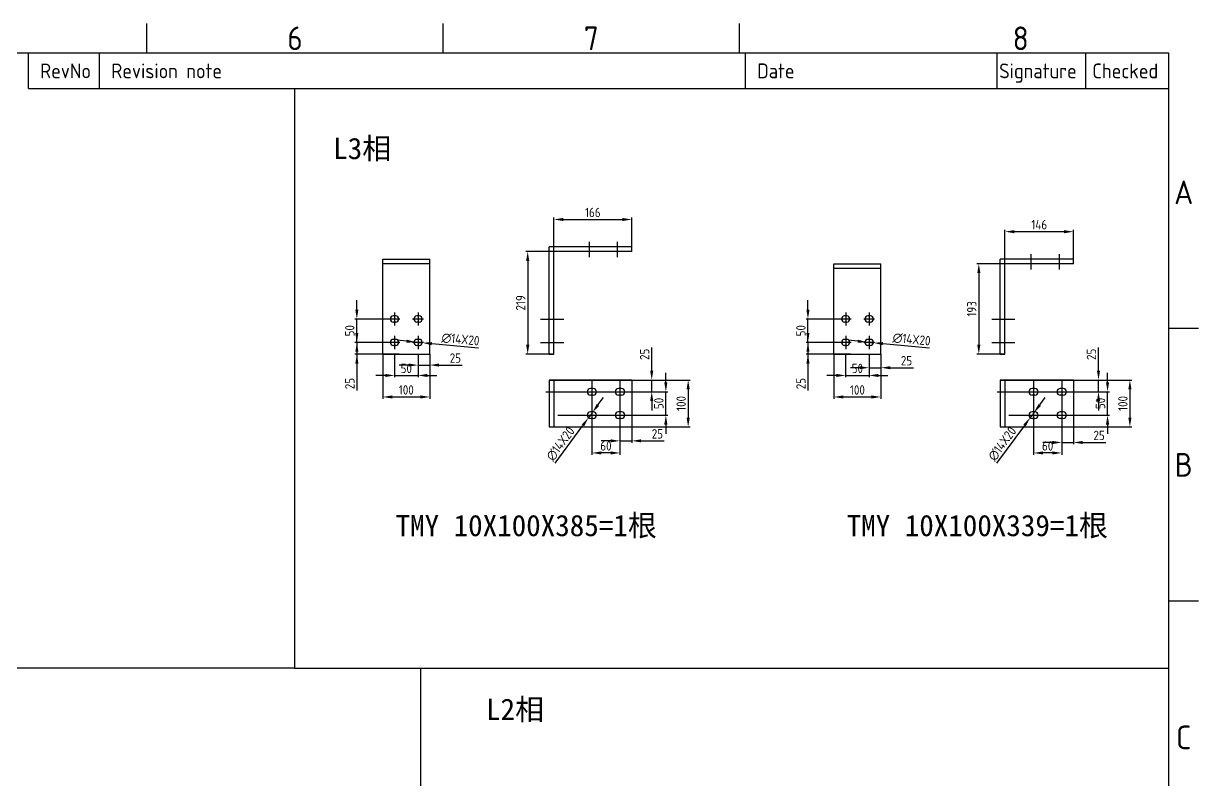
# Model space of a CAD drawing. Extents: x 619634 to 631942, y -3666 to 10046.
# Drawn here: x 622410 to 624916, y 2989 to 4601 of the extents above; entities that cross this region are included whole.
import ezdxf
from ezdxf.enums import TextEntityAlignment as Align

# ---------------------------------------------------------------- set-up
doc = ezdxf.new("R2010")
doc.units = 0
doc.header["$LTSCALE"] = 1000
doc.header["$MEASUREMENT"] = 0
doc.header["$PDMODE"] = 35
doc.linetypes.add('CENTER', pattern=[2, 1.25, -0.25, 0.25, -0.25])
doc.layers.get('0').update_dxf_attribs({"linetype": 'CONTINUOUS'})
doc.layers.get('Defpoints').update_dxf_attribs({"linetype": 'CONTINUOUS'})
for name, color, linetype in [('1-文字1', 7, 'CONTINUOUS'), ('FRAME025', 7, 'CONTINUOUS'), ('FRAME050', 6, 'CONTINUOUS'), ('FRAME070', 5, 'CONTINUOUS'), ('标注', 3, 'CONTINUOUS')]:
    doc.layers.add(name, color=color, linetype=linetype)
doc.styles.add('ISOCP', font='isocp.shx')
doc.styles.get("Standard").update_dxf_attribs({"font": 'GBENOR', "bigfont": 'GBCBIG'})
doc.styles.add('STYLE2', font='', dxfattribs={"height": 7})
doc.styles.get('STYLE2').set_extended_font_data('SimSun')
doc.dimstyles.new('ISO-25', dxfattribs={"dimtxt": 2.5, "dimasz": 2.5, "dimexe": 1.25, "dimexo": 0.625, "dimtad": 1, "dimtxsty": 'Standard', "dimcen": 2.5, "dimadec": 0, "dimazin": 0, "dimtfac": 1, "dimtmove": 0, "dimatfit": 3, "dimfxl": 1, "dimarcsym": 0})

# ---------------------------------------------------------------- blocks, each defined once
blk = doc.blocks.new('*D1483')
at = {"layer": 'Defpoints', "color": 0}
for p in [(623120.9, 3920.9), (623201.3, 3920.9), (623211.4, 3895.9)]:
    blk.add_point(p, dxfattribs=at)
at = {"layer": '标注', "color": 0, "lineweight": -2}
for p, q in [((623120.9, 3940.9), (623120.9, 3960.9)), ((623201.3, 3920.9), (623116.9, 3920.9)), ((623120.9, 3920.9), (623120.9, 3895.9)), ((623211.4, 3895.9), (623116.9, 3895.9)), ((623120.9, 3875.9), (623120.9, 3818.3))]:
    blk.add_line(p, q, dxfattribs=at)
at = {"layer": '标注', "color": 0}
for points in [[(623117.6, 3940.9), (623124.2, 3940.9), (623120.9, 3920.9)], [(623117.6, 3875.9), (623124.2, 3875.9), (623120.9, 3895.9)]]:
    blk.add_solid(points, dxfattribs=at)
at = {"layer": '标注', "color": 0, "insert": (623105.9, 3833.1), "char_height": 20, "attachment_point": 5, "rotation": 90}
blk.add_mtext('25', dxfattribs=at)
blk = doc.blocks.new('*D1424')
at = {"layer": 'Defpoints', "color": 0}
for p in [(623120.9, 3970.9), (623194.8, 3970.9), (623194.8, 3920.9)]:
    blk.add_point(p, dxfattribs=at)
at = {"layer": '标注', "color": 0, "lineweight": -2}
for p, q in [((623120.9, 3990.9), (623120.9, 4010.9)), ((623194.8, 3970.9), (623116.9, 3970.9)), ((623120.9, 3920.9), (623120.9, 3970.9)), ((623194.8, 3920.9), (623116.9, 3920.9)), ((623120.9, 3900.9), (623120.9, 3880.9))]:
    blk.add_line(p, q, dxfattribs=at)
at = {"layer": '标注', "color": 0}
for points in [[(623117.6, 3990.9), (623124.2, 3990.9), (623120.9, 3970.9)], [(623117.6, 3900.9), (623124.2, 3900.9), (623120.9, 3920.9)]]:
    blk.add_solid(points, dxfattribs=at)
at = {"layer": '标注', "color": 0, "insert": (623105.9, 3945.9), "char_height": 20, "attachment_point": 5, "rotation": 90}
blk.add_mtext('50', dxfattribs=at)
blk = doc.blocks.new('*D1484')
at = {"layer": 'Defpoints', "color": 0}
for p in [(623552.9, 4114.9), (623485.2, 3895.9), (623541, 3895.9)]:
    blk.add_point(p, dxfattribs=at)
at = {"layer": '标注', "color": 0, "lineweight": -2}
for p, q in [((623552.9, 4114.9), (623481.2, 4114.9)), ((623485.2, 4094.9), (623485.2, 3915.9)), ((623541, 3895.9), (623481.2, 3895.9))]:
    blk.add_line(p, q, dxfattribs=at)
at = {"layer": '标注', "color": 0}
for points in [[(623481.9, 4094.9), (623488.6, 4094.9), (623485.2, 4114.9)], [(623481.9, 3915.9), (623488.6, 3915.9), (623485.2, 3895.9)]]:
    blk.add_solid(points, dxfattribs=at)
at = {"layer": '标注', "color": 0, "insert": (623470.2, 4005.4), "char_height": 20, "attachment_point": 5, "rotation": 90}
blk.add_mtext('219', dxfattribs=at)
blk = doc.blocks.new('*D1485')
at = {"layer": 'Defpoints', "color": 0}
for p in [(623707, 4183.2), (623541, 4114.9), (623707, 4114.9)]:
    blk.add_point(p, dxfattribs=at)
at = {"layer": '标注', "color": 0, "lineweight": -2}
for p, q in [((623541, 4114.9), (623541, 4187.2)), ((623707, 4114.9), (623707, 4187.2)), ((623561, 4183.2), (623687, 4183.2))]:
    blk.add_line(p, q, dxfattribs=at)
at = {"layer": '标注', "color": 0}
for points in [[(623561, 4186.5), (623561, 4179.8), (623541, 4183.2)], [(623687, 4186.5), (623687, 4179.8), (623707, 4183.2)]]:
    blk.add_solid(points, dxfattribs=at)
at = {"layer": '标注', "color": 0, "insert": (623624, 4198.2), "char_height": 20, "attachment_point": 5}
blk.add_mtext('166', dxfattribs=at)
blk = doc.blocks.new('*D1486')
at = {"layer": 'Defpoints', "color": 0}
for p in [(623682, 3740.8), (623707, 3740.8), (623682, 3711)]:
    blk.add_point(p, dxfattribs=at)
at = {"layer": '标注', "color": 0, "lineweight": -2}
for p, q in [((623682, 3740.8), (623682, 3707)), ((623707, 3740.8), (623707, 3707)), ((623662, 3711), (623642, 3711)), ((623682, 3711), (623707, 3711)), ((623727, 3711), (623776.4, 3711))]:
    blk.add_line(p, q, dxfattribs=at)
at = {"layer": '标注', "color": 0}
for points in [[(623662, 3714.3), (623662, 3707.7), (623682, 3711)], [(623727, 3714.3), (623727, 3707.7), (623707, 3711)]]:
    blk.add_solid(points, dxfattribs=at)
at = {"layer": '标注', "color": 0, "insert": (623761.7, 3726), "char_height": 20, "attachment_point": 5}
blk.add_mtext('25', dxfattribs=at)
blk = doc.blocks.new('*D1487')
at = {"layer": 'Defpoints', "color": 0}
for p in [(623622, 3747.4), (623682, 3747.4), (623622, 3685.2)]:
    blk.add_point(p, dxfattribs=at)
at = {"layer": '标注', "color": 0, "lineweight": -2}
for p, q in [((623622, 3747.4), (623622, 3681.2)), ((623682, 3747.4), (623682, 3681.2)), ((623662, 3685.2), (623642, 3685.2))]:
    blk.add_line(p, q, dxfattribs=at)
at = {"layer": '标注', "color": 0}
for points in [[(623642, 3688.5), (623642, 3681.9), (623622, 3685.2)], [(623662, 3688.5), (623662, 3681.9), (623682, 3685.2)]]:
    blk.add_solid(points, dxfattribs=at)
at = {"layer": '标注', "color": 0, "insert": (623652, 3700.2), "char_height": 20, "attachment_point": 5}
blk.add_mtext('60', dxfattribs=at)
blk = doc.blocks.new('*D1425')
at = {"layer": 'Defpoints', "color": 0}
for p in [(623614.8, 3760.2), (623623.1, 3771.4)]:
    blk.add_point(p, dxfattribs=at)
at = {"layer": '标注', "color": 0, "lineweight": -2}
for p, q in [((623635, 3787.5), (623646.8, 3803.6)), ((623623.1, 3771.4), (623614.8, 3760.2)), ((623543.7, 3663.5), (623603, 3744.1))]:
    blk.add_line(p, q, dxfattribs=at)
at = {"layer": '标注', "color": 0}
for points in [[(623632.3, 3789.5), (623637.7, 3785.6), (623623.1, 3771.4)], [(623600.3, 3746), (623605.7, 3742.1), (623614.8, 3760.2)]]:
    blk.add_solid(points, dxfattribs=at)
at = {"layer": '标注', "color": 0, "insert": (623555.3, 3704.6), "char_height": 20, "attachment_point": 5, "rotation": 53.6327}
blk.add_mtext('∅14X20', dxfattribs=at)
blk = doc.blocks.new('*D1426')
at = {"layer": 'Defpoints', "color": 0}
for p in [(623246.9, 3921.6), (623260.8, 3920.2)]:
    blk.add_point(p, dxfattribs=at)
at = {"layer": '标注', "color": 0, "lineweight": -2}
for p, q in [((623227, 3923.5), (623207, 3925.5)), ((623246.9, 3921.6), (623260.8, 3920.2)), ((623380.2, 3908.5), (623280.7, 3918.3))]:
    blk.add_line(p, q, dxfattribs=at)
at = {"layer": '标注', "color": 0}
for points in [[(623227.3, 3926.8), (623226.6, 3920.2), (623246.9, 3921.6)], [(623281, 3921.6), (623280.4, 3914.9), (623260.8, 3920.2)]]:
    blk.add_solid(points, dxfattribs=at)
at = {"layer": '标注', "color": 0, "insert": (623341.9, 3927.3), "char_height": 20, "attachment_point": 5, "rotation": 354.4153}
blk.add_mtext('∅14X20', dxfattribs=at)
blk = doc.blocks.new('*D1427')
at = {"layer": 'Defpoints', "color": 0}
for p in [(623524, 3815.8), (623779.8, 3815.8), (623707, 3765.8)]:
    blk.add_point(p, dxfattribs=at)
at = {"layer": '标注', "color": 0, "lineweight": -2}
for p, q in [((623779.8, 3835.8), (623779.8, 3855.8)), ((623524, 3815.8), (623783.8, 3815.8)), ((623779.8, 3765.8), (623779.8, 3815.8)), ((623707, 3765.8), (623783.8, 3765.8)), ((623779.8, 3745.8), (623779.8, 3725.8))]:
    blk.add_line(p, q, dxfattribs=at)
at = {"layer": '标注', "color": 0}
for points in [[(623776.4, 3835.8), (623783.1, 3835.8), (623779.8, 3815.8)], [(623776.4, 3745.8), (623783.1, 3745.8), (623779.8, 3765.8)]]:
    blk.add_solid(points, dxfattribs=at)
at = {"layer": '标注', "color": 0, "insert": (623764.8, 3790.8), "char_height": 20, "attachment_point": 5, "rotation": 90}
blk.add_mtext('50', dxfattribs=at)
blk = doc.blocks.new('*D1488')
at = {"layer": 'Defpoints', "color": 0}
for p in [(623698.1, 3840.8), (623749.6, 3840.8), (623698.1, 3815.8)]:
    blk.add_point(p, dxfattribs=at)
at = {"layer": '标注', "color": 0, "lineweight": -2}
for p, q in [((623749.6, 3860.8), (623749.6, 3910.2)), ((623698.1, 3840.8), (623753.6, 3840.8)), ((623749.6, 3815.8), (623749.6, 3840.8)), ((623698.1, 3815.8), (623753.6, 3815.8)), ((623749.6, 3795.8), (623749.6, 3775.8))]:
    blk.add_line(p, q, dxfattribs=at)
at = {"layer": '标注', "color": 0}
for points in [[(623746.3, 3860.8), (623753, 3860.8), (623749.6, 3840.8)], [(623746.3, 3795.8), (623753, 3795.8), (623749.6, 3815.8)]]:
    blk.add_solid(points, dxfattribs=at)
at = {"layer": '标注', "color": 0, "insert": (623734.6, 3895.5), "char_height": 20, "attachment_point": 5, "rotation": 90}
blk.add_mtext('25', dxfattribs=at)
blk = doc.blocks.new('*D1489')
at = {"layer": 'Defpoints', "color": 0}
for p in [(623707, 3840.8), (623707, 3740.8), (623827.4, 3740.8)]:
    blk.add_point(p, dxfattribs=at)
at = {"layer": '标注', "color": 0, "lineweight": -2}
for p, q in [((623707, 3840.8), (623831.4, 3840.8)), ((623827.4, 3820.8), (623827.4, 3760.8)), ((623707, 3740.8), (623831.4, 3740.8))]:
    blk.add_line(p, q, dxfattribs=at)
at = {"layer": '标注', "color": 0}
for points in [[(623824, 3820.8), (623830.7, 3820.8), (623827.4, 3840.8)], [(623824, 3760.8), (623830.7, 3760.8), (623827.4, 3740.8)]]:
    blk.add_solid(points, dxfattribs=at)
at = {"layer": '标注', "color": 0, "insert": (623812.4, 3790.8), "char_height": 20, "attachment_point": 5, "rotation": 90}
blk.add_mtext('100', dxfattribs=at)
blk = doc.blocks.new('*D1428')
at = {"layer": 'Defpoints', "color": 0}
for p in [(623176.3, 3895.9), (623276.3, 3895.9), (623276.3, 3804.6)]:
    blk.add_point(p, dxfattribs=at)
at = {"layer": '标注', "color": 0, "lineweight": -2}
for p, q in [((623176.3, 3895.9), (623176.3, 3800.6)), ((623276.3, 3895.9), (623276.3, 3800.6)), ((623196.3, 3804.6), (623256.3, 3804.6))]:
    blk.add_line(p, q, dxfattribs=at)
at = {"layer": '标注', "color": 0}
for points in [[(623196.3, 3808), (623196.3, 3801.3), (623176.3, 3804.6)], [(623256.3, 3808), (623256.3, 3801.3), (623276.3, 3804.6)]]:
    blk.add_solid(points, dxfattribs=at)
at = {"layer": '标注', "color": 0, "insert": (623226.3, 3819.6), "char_height": 20, "attachment_point": 5}
blk.add_mtext('100', dxfattribs=at)
blk = doc.blocks.new('*D1429')
at = {"layer": 'Defpoints', "color": 0}
for p in [(623201.3, 3895.9), (623251.3, 3895.9), (623251.3, 3850.5)]:
    blk.add_point(p, dxfattribs=at)
at = {"layer": '标注', "color": 0, "lineweight": -2}
for p, q in [((623201.3, 3895.9), (623201.3, 3846.5)), ((623251.3, 3895.9), (623251.3, 3846.5)), ((623181.3, 3850.5), (623161.3, 3850.5)), ((623201.3, 3850.5), (623251.3, 3850.5)), ((623271.3, 3850.5), (623291.3, 3850.5))]:
    blk.add_line(p, q, dxfattribs=at)
at = {"layer": '标注', "color": 0}
for points in [[(623181.3, 3853.9), (623181.3, 3847.2), (623201.3, 3850.5)], [(623271.3, 3853.9), (623271.3, 3847.2), (623251.3, 3850.5)]]:
    blk.add_solid(points, dxfattribs=at)
at = {"layer": '标注', "color": 0, "insert": (623226.3, 3865.5), "char_height": 20, "attachment_point": 5}
blk.add_mtext('50', dxfattribs=at)
blk = doc.blocks.new('*D1430')
at = {"layer": 'Defpoints', "color": 0}
for p in [(623251.3, 3895.9), (623276.3, 3895.9), (623276.3, 3872.6)]:
    blk.add_point(p, dxfattribs=at)
at = {"layer": '标注', "color": 0, "lineweight": -2}
for p, q in [((623251.3, 3895.9), (623251.3, 3868.6)), ((623276.3, 3895.9), (623276.3, 3868.6)), ((623231.3, 3872.6), (623211.3, 3872.6)), ((623251.3, 3872.6), (623276.3, 3872.6)), ((623296.3, 3872.6), (623345.8, 3872.6))]:
    blk.add_line(p, q, dxfattribs=at)
at = {"layer": '标注', "color": 0}
for points in [[(623231.3, 3876), (623231.3, 3869.3), (623251.3, 3872.6)], [(623296.3, 3876), (623296.3, 3869.3), (623276.3, 3872.6)]]:
    blk.add_solid(points, dxfattribs=at)
at = {"layer": '标注', "color": 0, "insert": (623331, 3887.6), "char_height": 20, "attachment_point": 5}
blk.add_mtext('25', dxfattribs=at)
blk = doc.blocks.new('*D1490')
at = {"layer": 'Defpoints', "color": 0}
for p in [(624082.8, 3920.9), (624163.2, 3920.9), (624173.2, 3895.9)]:
    blk.add_point(p, dxfattribs=at)
at = {"layer": '标注', "color": 0, "lineweight": -2}
for p, q in [((624082.8, 3940.9), (624082.8, 3960.9)), ((624163.2, 3920.9), (624078.8, 3920.9)), ((624082.8, 3920.9), (624082.8, 3895.9)), ((624173.2, 3895.9), (624078.8, 3895.9)), ((624082.8, 3875.9), (624082.8, 3818.3))]:
    blk.add_line(p, q, dxfattribs=at)
at = {"layer": '标注', "color": 0}
for points in [[(624079.5, 3940.9), (624086.1, 3940.9), (624082.8, 3920.9)], [(624079.5, 3875.9), (624086.1, 3875.9), (624082.8, 3895.9)]]:
    blk.add_solid(points, dxfattribs=at)
at = {"layer": '标注', "color": 0, "insert": (624067.8, 3833.1), "char_height": 20, "attachment_point": 5, "rotation": 90}
blk.add_mtext('25', dxfattribs=at)
blk = doc.blocks.new('*D1431')
at = {"layer": 'Defpoints', "color": 0}
for p in [(624082.8, 3970.9), (624156.7, 3970.9), (624156.7, 3920.9)]:
    blk.add_point(p, dxfattribs=at)
at = {"layer": '标注', "color": 0, "lineweight": -2}
for p, q in [((624082.8, 3990.9), (624082.8, 4010.9)), ((624156.7, 3970.9), (624078.8, 3970.9)), ((624082.8, 3920.9), (624082.8, 3970.9)), ((624156.7, 3920.9), (624078.8, 3920.9)), ((624082.8, 3900.9), (624082.8, 3880.9))]:
    blk.add_line(p, q, dxfattribs=at)
at = {"layer": '标注', "color": 0}
for points in [[(624079.5, 3990.9), (624086.1, 3990.9), (624082.8, 3970.9)], [(624079.5, 3900.9), (624086.1, 3900.9), (624082.8, 3920.9)]]:
    blk.add_solid(points, dxfattribs=at)
at = {"layer": '标注', "color": 0, "insert": (624067.8, 3945.9), "char_height": 20, "attachment_point": 5, "rotation": 90}
blk.add_mtext('50', dxfattribs=at)
blk = doc.blocks.new('*D1491')
at = {"layer": 'Defpoints', "color": 0}
for p in [(624513.3, 4088.9), (624447.1, 3895.9), (624502.9, 3895.9)]:
    blk.add_point(p, dxfattribs=at)
at = {"layer": '标注', "color": 0, "lineweight": -2}
for p, q in [((624513.3, 4088.9), (624443.1, 4088.9)), ((624447.1, 4068.9), (624447.1, 3915.9)), ((624502.9, 3895.9), (624443.1, 3895.9))]:
    blk.add_line(p, q, dxfattribs=at)
at = {"layer": '标注', "color": 0}
for points in [[(624443.8, 4068.9), (624450.5, 4068.9), (624447.1, 4088.9)], [(624443.8, 3915.9), (624450.5, 3915.9), (624447.1, 3895.9)]]:
    blk.add_solid(points, dxfattribs=at)
at = {"layer": '标注', "color": 0, "insert": (624432.1, 3992.4), "char_height": 20, "attachment_point": 5, "rotation": 90}
blk.add_mtext('193', dxfattribs=at)
blk = doc.blocks.new('*D1492')
at = {"layer": 'Defpoints', "color": 0}
for p in [(624648.9, 4157.2), (624502.9, 4088.9), (624648.9, 4088.9)]:
    blk.add_point(p, dxfattribs=at)
at = {"layer": '标注', "color": 0, "lineweight": -2}
for p, q in [((624502.9, 4088.9), (624502.9, 4161.2)), ((624648.9, 4088.9), (624648.9, 4161.2)), ((624522.9, 4157.2), (624628.9, 4157.2))]:
    blk.add_line(p, q, dxfattribs=at)
at = {"layer": '标注', "color": 0}
for points in [[(624522.9, 4160.5), (624522.9, 4153.8), (624502.9, 4157.2)], [(624628.9, 4160.5), (624628.9, 4153.8), (624648.9, 4157.2)]]:
    blk.add_solid(points, dxfattribs=at)
at = {"layer": '标注', "color": 0, "insert": (624575.9, 4172.2), "char_height": 20, "attachment_point": 5}
blk.add_mtext('146', dxfattribs=at)
blk = doc.blocks.new('*D1493')
at = {"layer": 'Defpoints', "color": 0}
for p in [(624623.9, 3740.8), (624648.9, 3740.8), (624623.9, 3707.6)]:
    blk.add_point(p, dxfattribs=at)
at = {"layer": '标注', "color": 0, "lineweight": -2}
for p, q in [((624623.9, 3740.8), (624623.9, 3703.6)), ((624648.9, 3740.8), (624648.9, 3703.6)), ((624603.9, 3707.6), (624583.9, 3707.6)), ((624623.9, 3707.6), (624648.9, 3707.6)), ((624668.9, 3707.6), (624718.3, 3707.6))]:
    blk.add_line(p, q, dxfattribs=at)
at = {"layer": '标注', "color": 0}
for points in [[(624603.9, 3710.9), (624603.9, 3704.2), (624623.9, 3707.6)], [(624668.9, 3710.9), (624668.9, 3704.2), (624648.9, 3707.6)]]:
    blk.add_solid(points, dxfattribs=at)
at = {"layer": '标注', "color": 0, "insert": (624703.6, 3722.6), "char_height": 20, "attachment_point": 5}
blk.add_mtext('25', dxfattribs=at)
blk = doc.blocks.new('*D1494')
at = {"layer": 'Defpoints', "color": 0}
for p in [(624563.9, 3747.4), (624623.9, 3747.4), (624563.9, 3685.2)]:
    blk.add_point(p, dxfattribs=at)
at = {"layer": '标注', "color": 0, "lineweight": -2}
for p, q in [((624563.9, 3747.4), (624563.9, 3681.2)), ((624623.9, 3747.4), (624623.9, 3681.2)), ((624603.9, 3685.2), (624583.9, 3685.2))]:
    blk.add_line(p, q, dxfattribs=at)
at = {"layer": '标注', "color": 0}
for points in [[(624583.9, 3688.5), (624583.9, 3681.9), (624563.9, 3685.2)], [(624603.9, 3688.5), (624603.9, 3681.9), (624623.9, 3685.2)]]:
    blk.add_solid(points, dxfattribs=at)
at = {"layer": '标注', "color": 0, "insert": (624593.9, 3700.2), "char_height": 20, "attachment_point": 5}
blk.add_mtext('60', dxfattribs=at)
blk = doc.blocks.new('*D1432')
at = {"layer": 'Defpoints', "color": 0}
for p in [(624556.7, 3760.2), (624565, 3771.4)]:
    blk.add_point(p, dxfattribs=at)
at = {"layer": '标注', "color": 0, "lineweight": -2}
for p, q in [((624576.9, 3787.5), (624588.7, 3803.6)), ((624565, 3771.4), (624556.7, 3760.2)), ((624485.5, 3663.5), (624544.9, 3744.1))]:
    blk.add_line(p, q, dxfattribs=at)
at = {"layer": '标注', "color": 0}
for points in [[(624574.2, 3789.5), (624579.6, 3785.6), (624565, 3771.4)], [(624542.2, 3746), (624547.5, 3742.1), (624556.7, 3760.2)]]:
    blk.add_solid(points, dxfattribs=at)
at = {"layer": '标注', "color": 0, "insert": (624497.2, 3704.6), "char_height": 20, "attachment_point": 5, "rotation": 53.6327}
blk.add_mtext('∅14X20', dxfattribs=at)
blk = doc.blocks.new('*D1433')
at = {"layer": 'Defpoints', "color": 0}
for p in [(624208.7, 3921.6), (624222.7, 3920.2)]:
    blk.add_point(p, dxfattribs=at)
at = {"layer": '标注', "color": 0, "lineweight": -2}
for p, q in [((624188.8, 3923.5), (624168.9, 3925.5)), ((624208.7, 3921.6), (624222.7, 3920.2)), ((624342.1, 3908.5), (624242.6, 3918.3))]:
    blk.add_line(p, q, dxfattribs=at)
at = {"layer": '标注', "color": 0}
for points in [[(624189.2, 3926.8), (624188.5, 3920.2), (624208.7, 3921.6)], [(624242.9, 3921.6), (624242.3, 3914.9), (624222.7, 3920.2)]]:
    blk.add_solid(points, dxfattribs=at)
at = {"layer": '标注', "color": 0, "insert": (624303.8, 3927.3), "char_height": 20, "attachment_point": 5, "rotation": 354.4153}
blk.add_mtext('∅14X20', dxfattribs=at)
blk = doc.blocks.new('*D1434')
at = {"layer": 'Defpoints', "color": 0}
for p in [(624485.9, 3815.8), (624721.6, 3815.8), (624648.9, 3765.8)]:
    blk.add_point(p, dxfattribs=at)
at = {"layer": '标注', "color": 0, "lineweight": -2}
for p, q in [((624721.6, 3835.8), (624721.6, 3855.8)), ((624485.9, 3815.8), (624725.6, 3815.8)), ((624721.6, 3765.8), (624721.6, 3815.8)), ((624648.9, 3765.8), (624725.6, 3765.8)), ((624721.6, 3745.8), (624721.6, 3725.8))]:
    blk.add_line(p, q, dxfattribs=at)
at = {"layer": '标注', "color": 0}
for points in [[(624718.3, 3835.8), (624725, 3835.8), (624721.6, 3815.8)], [(624718.3, 3745.8), (624725, 3745.8), (624721.6, 3765.8)]]:
    blk.add_solid(points, dxfattribs=at)
at = {"layer": '标注', "color": 0, "insert": (624706.6, 3790.8), "char_height": 20, "attachment_point": 5, "rotation": 90}
blk.add_mtext('50', dxfattribs=at)
blk = doc.blocks.new('*D1495')
at = {"layer": 'Defpoints', "color": 0}
for p in [(624642.1, 3840.8), (624702.3, 3840.8), (624642.1, 3815.8)]:
    blk.add_point(p, dxfattribs=at)
at = {"layer": '标注', "color": 0, "lineweight": -2}
for p, q in [((624702.3, 3860.8), (624702.3, 3910.2)), ((624642.1, 3840.8), (624706.3, 3840.8)), ((624702.3, 3815.8), (624702.3, 3840.8)), ((624642.1, 3815.8), (624706.3, 3815.8)), ((624702.3, 3795.8), (624702.3, 3775.8))]:
    blk.add_line(p, q, dxfattribs=at)
at = {"layer": '标注', "color": 0}
for points in [[(624699, 3860.8), (624705.7, 3860.8), (624702.3, 3840.8)], [(624699, 3795.8), (624705.7, 3795.8), (624702.3, 3815.8)]]:
    blk.add_solid(points, dxfattribs=at)
at = {"layer": '标注', "color": 0, "insert": (624687.3, 3895.5), "char_height": 20, "attachment_point": 5, "rotation": 90}
blk.add_mtext('25', dxfattribs=at)
blk = doc.blocks.new('*D1496')
at = {"layer": 'Defpoints', "color": 0}
for p in [(624648.9, 3840.8), (624648.9, 3740.8), (624769.3, 3740.8)]:
    blk.add_point(p, dxfattribs=at)
at = {"layer": '标注', "color": 0, "lineweight": -2}
for p, q in [((624648.9, 3840.8), (624773.3, 3840.8)), ((624769.3, 3820.8), (624769.3, 3760.8)), ((624648.9, 3740.8), (624773.3, 3740.8))]:
    blk.add_line(p, q, dxfattribs=at)
at = {"layer": '标注', "color": 0}
for points in [[(624765.9, 3820.8), (624772.6, 3820.8), (624769.3, 3840.8)], [(624765.9, 3760.8), (624772.6, 3760.8), (624769.3, 3740.8)]]:
    blk.add_solid(points, dxfattribs=at)
at = {"layer": '标注', "color": 0, "insert": (624754.3, 3790.8), "char_height": 20, "attachment_point": 5, "rotation": 90}
blk.add_mtext('100', dxfattribs=at)
blk = doc.blocks.new('*D1435')
at = {"layer": 'Defpoints', "color": 0}
for p in [(624138.2, 3895.9), (624238.2, 3895.9), (624238.2, 3804.6)]:
    blk.add_point(p, dxfattribs=at)
at = {"layer": '标注', "color": 0, "lineweight": -2}
for p, q in [((624138.2, 3895.9), (624138.2, 3800.6)), ((624238.2, 3895.9), (624238.2, 3800.6)), ((624158.2, 3804.6), (624218.2, 3804.6))]:
    blk.add_line(p, q, dxfattribs=at)
at = {"layer": '标注', "color": 0}
for points in [[(624158.2, 3808), (624158.2, 3801.3), (624138.2, 3804.6)], [(624218.2, 3808), (624218.2, 3801.3), (624238.2, 3804.6)]]:
    blk.add_solid(points, dxfattribs=at)
at = {"layer": '标注', "color": 0, "insert": (624188.2, 3819.6), "char_height": 20, "attachment_point": 5}
blk.add_mtext('100', dxfattribs=at)
blk = doc.blocks.new('*D1436')
at = {"layer": 'Defpoints', "color": 0}
for p in [(624163.2, 3895.9), (624213.2, 3895.9), (624213.2, 3850.5)]:
    blk.add_point(p, dxfattribs=at)
at = {"layer": '标注', "color": 0, "lineweight": -2}
for p, q in [((624163.2, 3895.9), (624163.2, 3846.5)), ((624213.2, 3895.9), (624213.2, 3846.5)), ((624143.2, 3850.5), (624123.2, 3850.5)), ((624163.2, 3850.5), (624213.2, 3850.5)), ((624233.2, 3850.5), (624253.2, 3850.5))]:
    blk.add_line(p, q, dxfattribs=at)
at = {"layer": '标注', "color": 0}
for points in [[(624143.2, 3853.9), (624143.2, 3847.2), (624163.2, 3850.5)], [(624233.2, 3853.9), (624233.2, 3847.2), (624213.2, 3850.5)]]:
    blk.add_solid(points, dxfattribs=at)
at = {"layer": '标注', "color": 0, "insert": (624188.2, 3865.5), "char_height": 20, "attachment_point": 5}
blk.add_mtext('50', dxfattribs=at)
blk = doc.blocks.new('*D1437')
at = {"layer": 'Defpoints', "color": 0}
for p in [(624213.2, 3895.9), (624238.2, 3895.9), (624238.2, 3867)]:
    blk.add_point(p, dxfattribs=at)
at = {"layer": '标注', "color": 0, "lineweight": -2}
for p, q in [((624213.2, 3895.9), (624213.2, 3863)), ((624238.2, 3895.9), (624238.2, 3863)), ((624193.2, 3867), (624173.2, 3867)), ((624213.2, 3867), (624238.2, 3867)), ((624258.2, 3867), (624307.7, 3867))]:
    blk.add_line(p, q, dxfattribs=at)
at = {"layer": '标注', "color": 0}
for points in [[(624193.2, 3870.3), (624193.2, 3863.7), (624213.2, 3867)], [(624258.2, 3870.3), (624258.2, 3863.7), (624238.2, 3867)]]:
    blk.add_solid(points, dxfattribs=at)
at = {"layer": '标注', "color": 0, "insert": (624292.9, 3882), "char_height": 20, "attachment_point": 5}
blk.add_mtext('25', dxfattribs=at)

msp = doc.modelspace()

# ---------------------------------------------------------------- linework, layer by layer
at = {"color": 0, "linetype": 'CENTER'}
for p, q in [((623616.978, 4102.76), (623616.978, 4135.22)), ((623676.978, 4102.76), (623676.978, 4135.22)), ((624558.862, 4076.76), (624558.862, 4109.22)), ((624618.862, 4076.76), (624618.862, 4109.22)), ((623621.978, 3838), (623621.978, 3736.102)), ((623681.978, 3838), (623681.978, 3736.102)), ((624563.862, 3838), (624563.862, 3736.102)), ((624623.862, 3838), (624623.862, 3736.102)), ((623549.373, 3815.794), (623715.897, 3815.794)), ((624511.257, 3815.794), (624657.781, 3815.794)), ((623549.197, 3765.794), (623712.793, 3765.794)), ((624511.081, 3765.794), (624654.677, 3765.794))]:
    msp.add_line(p, q, dxfattribs=at)
at = {"color": 0}
for p, q in [((623276.326, 4088.888), (623176.326, 4088.888)), ((623276.326, 3895.888), (623276.326, 4098.888)), ((624238.21, 3895.888), (624238.21, 4088.888)), ((624238.21, 4078.888), (624138.21, 4078.888)), ((623706.978, 3840.794), (623530.978, 3840.794)), ((623530.978, 3840.794), (623706.978, 3840.794)), ((623530.978, 3840.794), (623530.978, 3740.794)), ((623540.978, 3840.794), (623540.978, 3740.794)), ((623706.978, 3840.794), (623706.978, 3740.794)), ((624648.862, 3840.794), (624492.862, 3840.794)), ((624492.862, 3840.794), (624648.862, 3840.794)), ((624492.862, 3840.794), (624492.862, 3740.794)), ((624502.862, 3840.794), (624502.862, 3740.794)), ((624648.862, 3840.794), (624648.862, 3740.794)), ((623624.978, 3822.794), (623618.978, 3822.794)), ((623624.978, 3808.794), (623618.978, 3808.794)), ((623684.978, 3822.794), (623678.978, 3822.794)), ((623684.978, 3808.794), (623678.978, 3808.794)), ((624566.862, 3822.794), (624560.862, 3822.794)), ((624566.862, 3808.794), (624560.862, 3808.794)), ((624626.862, 3822.794), (624620.862, 3822.794)), ((624626.862, 3808.794), (624620.862, 3808.794)), ((623624.978, 3772.794), (623618.978, 3772.794)), ((623624.978, 3758.794), (623618.978, 3758.794)), ((623684.978, 3772.794), (623678.978, 3772.794)), ((623684.978, 3758.794), (623678.978, 3758.794)), ((624566.862, 3772.794), (624560.862, 3772.794)), ((624566.862, 3758.794), (624560.862, 3758.794)), ((624626.862, 3772.794), (624620.862, 3772.794)), ((624626.862, 3758.794), (624620.862, 3758.794)), ((623530.978, 3740.794), (623706.978, 3740.794)), ((624492.862, 3740.794), (624648.862, 3740.794))]:
    msp.add_line(p, q, dxfattribs=at)
at = {"color": 7}
for p, q in [((623203.826, 3977.388), (623198.826, 3977.388)), ((623203.826, 3964.388), (623198.826, 3964.388)), ((623253.826, 3977.388), (623248.826, 3977.388)), ((623253.826, 3964.388), (623248.826, 3964.388)), ((624165.71, 3977.388), (624160.71, 3977.388)), ((624165.71, 3964.388), (624160.71, 3964.388)), ((624215.71, 3977.388), (624210.71, 3977.388)), ((624215.71, 3964.388), (624210.71, 3964.388)), ((623203.826, 3927.388), (623198.826, 3927.388)), ((623203.826, 3914.388), (623198.826, 3914.388)), ((623253.826, 3927.388), (623248.826, 3927.388)), ((623253.826, 3914.388), (623248.826, 3914.388)), ((624165.71, 3927.388), (624160.71, 3927.388)), ((624165.71, 3914.388), (624160.71, 3914.388)), ((624215.71, 3927.388), (624210.71, 3927.388)), ((624215.71, 3914.388), (624210.71, 3914.388))]:
    msp.add_line(p, q, dxfattribs=at)
for centre, start, end in [((623198.826, 3970.888), 90, 270), ((623203.826, 3970.888), 270, 90), ((623248.826, 3970.888), 90, 270), ((623253.826, 3970.888), 270, 90), ((624160.71, 3970.888), 90, 270), ((624165.71, 3970.888), 270, 90), ((624210.71, 3970.888), 90, 270), ((624215.71, 3970.888), 270, 90), ((623198.826, 3920.888), 90, 270), ((623203.826, 3920.888), 270, 90), ((623248.826, 3920.888), 90, 270), ((623253.826, 3920.888), 270, 90), ((624160.71, 3920.888), 90, 270), ((624165.71, 3920.888), 270, 90), ((624210.71, 3920.888), 90, 270), ((624215.71, 3920.888), 270, 90)]:
    msp.add_arc(centre, 6.5, start, end, dxfattribs=at)
at = {"color": 0}
for centre, start, end in [((623618.978, 3815.794), 90, 270), ((623624.978, 3815.794), 270, 90), ((623678.978, 3815.794), 90, 270), ((623684.978, 3815.794), 270, 90), ((624560.862, 3815.794), 90, 270), ((624566.862, 3815.794), 270, 90), ((624620.862, 3815.794), 90, 270), ((624626.862, 3815.794), 270, 90), ((623618.978, 3765.794), 90, 270), ((623624.978, 3765.794), 270, 90), ((623678.978, 3765.794), 90, 270), ((623684.978, 3765.794), 270, 90), ((624560.862, 3765.794), 90, 270), ((624566.862, 3765.794), 270, 90), ((624620.862, 3765.794), 90, 270), ((624626.862, 3765.794), 270, 90)]:
    msp.add_arc(centre, 7, start, end, dxfattribs=at)
at = {"layer": 'FRAME050'}
for p, q in [((622673.122, 4538.05), (622673.122, 4601.23)), ((623304.922, 4538.05), (623304.922, 4601.23)), ((623936.722, 4538.05), (623936.722, 4601.23)), ((624915.557, 3950.476), (624852.377, 3950.476)), ((624915.557, 3369.22), (624852.377, 3369.22))]:
    msp.add_line(p, q, dxfattribs=at)
at = {"layer": 'FRAME070'}
for p, q in [((624852.377, 4538.05), (620021.6, 4538.05)), ((622420.402, 4462.234), (622420.402, 4538.05)), ((622572.034, 4462.234), (622572.034, 4538.05)), ((623949.358, 4462.234), (623949.358, 4538.05)), ((624485.933, 4462.234), (624485.933, 4538.05)), ((624675.473, 4462.234), (624675.473, 4538.05)), ((624852.377, 1037.878), (624852.377, 4538.05)), ((622420.402, 4462.234), (624852.377, 4462.234))]:
    msp.add_line(p, q, dxfattribs=at)
at = {"layer": '标注', "color": 0}
for p, q in [((622987.946, 4462.234), (622987.946, 3225.978)), ((623706.978, 4124.888), (623530.978, 4124.888)), ((623530.978, 3895.888), (623530.978, 4124.888)), ((623540.978, 3895.888), (623540.978, 4114.888)), ((623706.978, 4114.888), (623540.978, 4114.888)), ((623706.978, 4114.888), (623706.978, 4124.888)), ((623176.326, 3895.888), (623176.326, 4098.888)), ((623176.326, 4098.888), (623276.326, 4098.888)), ((624138.21, 3895.888), (624138.21, 4088.888)), ((624138.21, 4088.888), (624238.21, 4088.888)), ((624648.862, 4098.888), (624492.862, 4098.888)), ((624492.862, 3895.888), (624492.862, 4098.888)), ((624502.862, 3895.888), (624502.862, 4088.888)), ((624648.862, 4088.888), (624502.862, 4088.888)), ((624648.862, 4088.888), (624648.862, 4098.888)), ((623201.326, 3984.888), (623201.326, 3956.888)), ((623251.326, 3984.888), (623251.326, 3956.888)), ((624163.21, 3984.888), (624163.21, 3956.888)), ((624213.21, 3984.888), (624213.21, 3956.888)), ((623212.826, 3970.888), (623189.826, 3970.888)), ((623262.826, 3970.888), (623239.826, 3970.888)), ((623561.919, 3969.888), (623512.756, 3969.888)), ((624174.71, 3970.888), (624151.71, 3970.888)), ((624224.71, 3970.888), (624201.71, 3970.888)), ((624523.803, 3969.888), (624474.641, 3969.888)), ((623201.326, 3934.888), (623201.326, 3906.888)), ((623251.326, 3934.888), (623251.326, 3906.888)), ((624163.21, 3934.888), (624163.21, 3906.888)), ((624213.21, 3934.888), (624213.21, 3906.888)), ((623212.826, 3920.888), (623189.826, 3920.888)), ((623262.826, 3920.888), (623239.826, 3920.888)), ((623561.919, 3919.888), (623512.756, 3919.888)), ((624174.71, 3920.888), (624151.71, 3920.888)), ((624224.71, 3920.888), (624201.71, 3920.888)), ((624523.803, 3919.888), (624474.641, 3919.888)), ((623176.326, 3895.888), (623276.326, 3895.888)), ((623530.978, 3895.888), (623540.978, 3895.888)), ((624138.21, 3895.888), (624238.21, 3895.888)), ((624492.862, 3895.888), (624502.862, 3895.888)), ((622987.946, 3225.978), (621521.543, 3225.978)), ((622987.946, 3225.978), (624852.377, 3225.978)), ((623256.555, 3225.978), (623256.555, 1902.273))]:
    msp.add_line(p, q, dxfattribs=at)

# ---------------------------------------------------------------- texts
at = {"layer": '1-文字1', "color": 0, "style": 'STYLE2'}
for s, p in [('L3相', (623070.441, 4311.94)), ('TMY 10X100X385=1根', (623203.534, 3507.691)), ('TMY 10X100X339=1根', (624165.418, 3507.691))]:
    msp.add_text(s, height=45.4896, dxfattribs=at).set_placement(p)
at = {"layer": 'FRAME025', "style": 'ISOCP'}
for s, p in [('RevNo', (622445.674, 4500.142)), ('Revision note', (622597.306, 4500.142)), ('Date', (623974.63, 4500.142)), ('Signature', (624490.495, 4500.142)), ('Checked', (624689.158, 4500.142))]:
    msp.add_text(s, height=31.59, dxfattribs=at).set_placement(p, align=Align.MIDDLE_LEFT)
at = {"layer": 'FRAME050', "style": 'ISOCP'}
for s, p in [('6', (622989.022, 4569.64)), ('7', (623620.822, 4569.64)), ('8', (624536.477, 4569.64)), ('A', (624883.967, 4241.104)), ('B', (624883.967, 3659.848)), ('C', (624883.967, 3078.592))]:
    msp.add_text(s, height=50.544, dxfattribs=at).set_placement(p, align=Align.MIDDLE)
at = {"layer": '标注', "color": 0, "style": 'STYLE2'}
msp.add_text('L2相', height=45.4896, dxfattribs=at).set_placement((623396.359, 3115.699))

# ---------------------------------------------------------------- dimensions: what is measured, and where the dimension line sits
at = {"layer": '标注', "color": 0}
for base, p1, p2, picture, middle in [((623706.978, 4183.165), (623540.978, 4114.888), (623706.978, 4114.888), '*D1485', (623623.978, 4198.165)), ((624648.862, 4157.165), (624502.862, 4088.888), (624648.862, 4088.888), '*D1492', (624575.862, 4172.165)), ((623251.326, 3850.527), (623201.326, 3895.888), (623251.326, 3895.888), '*D1429', (623226.326, 3865.527)), ((623276.326, 3804.622), (623176.326, 3895.888), (623276.326, 3895.888), '*D1428', (623226.326, 3819.622)), ((624213.21, 3850.527), (624163.21, 3895.888), (624213.21, 3895.888), '*D1436', (624188.21, 3865.527)), ((624238.21, 3804.622), (624138.21, 3895.888), (624238.21, 3895.888), '*D1435', (624188.21, 3819.622)), ((623621.978, 3685.19), (623681.978, 3747.413), (623621.978, 3747.413), '*D1487', (623651.978, 3700.19)), ((624563.862, 3685.19), (624623.862, 3747.413), (624563.862, 3747.413), '*D1494', (624593.862, 3700.19))]:
    dim = msp.add_linear_dim(base=base, p1=p1, p2=p2, dimstyle='ISO-25', override={"dimscale": 8, "dimexe": 0.5, "dimexo": 0, "dimdec": 0, "dimtdec": 0}, dxfattribs=at)
    dim.commit()
    dim.dimension.update_dxf_attribs({"geometry": picture, "text_midpoint": middle})
for base, p1, p2, angle, picture, middle in [((623485.237, 3895.888), (623552.896, 4114.888), (623540.978, 3895.888), 270, '*D1484', (623470.237, 4005.388)), ((624447.121, 3895.888), (624513.345, 4088.888), (624502.862, 3895.888), 270, '*D1491', (624432.121, 3992.388)), ((623120.903, 3970.888), (623194.826, 3920.888), (623194.826, 3970.888), 270, '*D1424', (623105.903, 3945.888)), ((624082.787, 3970.888), (624156.71, 3920.888), (624156.71, 3970.888), 270, '*D1431', (624067.787, 3945.888)), ((623779.765, 3815.794), (623706.978, 3765.794), (623523.978, 3815.794), 90, '*D1427', (623764.765, 3790.794)), ((623827.381, 3740.794), (623706.978, 3840.794), (623706.978, 3740.794), 90, '*D1489', (623812.381, 3790.794)), ((624721.649, 3815.794), (624648.862, 3765.794), (624485.862, 3815.794), 90, '*D1434', (624706.649, 3790.794)), ((624769.266, 3740.794), (624648.862, 3840.794), (624648.862, 3740.794), 90, '*D1496', (624754.266, 3790.794))]:
    dim = msp.add_linear_dim(base=base, p1=p1, p2=p2, angle=angle, dimstyle='ISO-25', override={"dimscale": 8, "dimexe": 0.5, "dimexo": 0, "dimdec": 0, "dimtdec": 0}, dxfattribs=at)
    dim.commit()
    dim.dimension.update_dxf_attribs({"geometry": picture, "text_midpoint": middle})
for base, p1, p2, angle, picture, middle in [((623120.903, 3920.888), (623211.354, 3895.888), (623201.326, 3920.888), 270, '*D1483', (623120.903, 3833.053)), ((624082.787, 3920.888), (624173.239, 3895.888), (624163.21, 3920.888), 270, '*D1490', (624082.787, 3833.053)), ((623749.623, 3840.794), (623698.072, 3815.794), (623698.072, 3840.794), 90, '*D1488', (623749.623, 3895.517)), ((624702.331, 3840.794), (624642.097, 3815.794), (624642.097, 3840.794), 90, '*D1495', (624702.331, 3895.517))]:
    dim = msp.add_linear_dim(base=base, p1=p1, p2=p2, angle=angle, dimstyle='ISO-25', override={"dimscale": 8, "dimexe": 0.5, "dimexo": 0, "dimdec": 0, "dimtdec": 0}, dxfattribs=at)
    dim.commit()
    dim.dimension.update_dxf_attribs({"geometry": picture, "text_midpoint": middle, "dimtype": 160})
for p1, p2, picture, middle in [((623246.859, 3921.569), (623260.793, 3920.206), '*D1426', (623341.879, 3927.349)), ((624208.743, 3921.569), (624222.677, 3920.206), '*D1433', (624303.763, 3927.349)), ((623623.129, 3771.431), (623614.827, 3760.157), '*D1425', (623555.308, 3704.628)), ((624565.013, 3771.431), (624556.712, 3760.157), '*D1432', (624497.193, 3704.628))]:
    dim = msp.add_diameter_dim_2p(p1=p1, p2=p2, text='<>X20', dimstyle='ISO-25', override={"dimscale": 8, "dimexe": 0.5, "dimexo": 0, "dimdec": 0, "dimtdec": 0}, dxfattribs=at)
    dim.commit()
    dim.dimension.update_dxf_attribs({"geometry": picture, "text_midpoint": middle})
for base, p1, p2, picture, middle in [((623276.326, 3872.632), (623251.326, 3895.888), (623276.326, 3895.888), '*D1430', (623331.049, 3872.632)), ((624238.21, 3867.008), (624213.21, 3895.888), (624238.21, 3895.888), '*D1437', (624292.934, 3867.008)), ((623681.978, 3710.99), (623706.978, 3740.794), (623681.978, 3740.794), '*D1486', (623761.702, 3710.99)), ((624623.862, 3707.571), (624648.862, 3740.794), (624623.862, 3740.794), '*D1493', (624703.586, 3707.571))]:
    dim = msp.add_linear_dim(base=base, p1=p1, p2=p2, dimstyle='ISO-25', override={"dimscale": 8, "dimexe": 0.5, "dimexo": 0, "dimdec": 0, "dimtdec": 0}, dxfattribs=at)
    dim.commit()
    dim.dimension.update_dxf_attribs({"geometry": picture, "text_midpoint": middle, "dimtype": 160})

doc.saveas('drawing.dxf')
